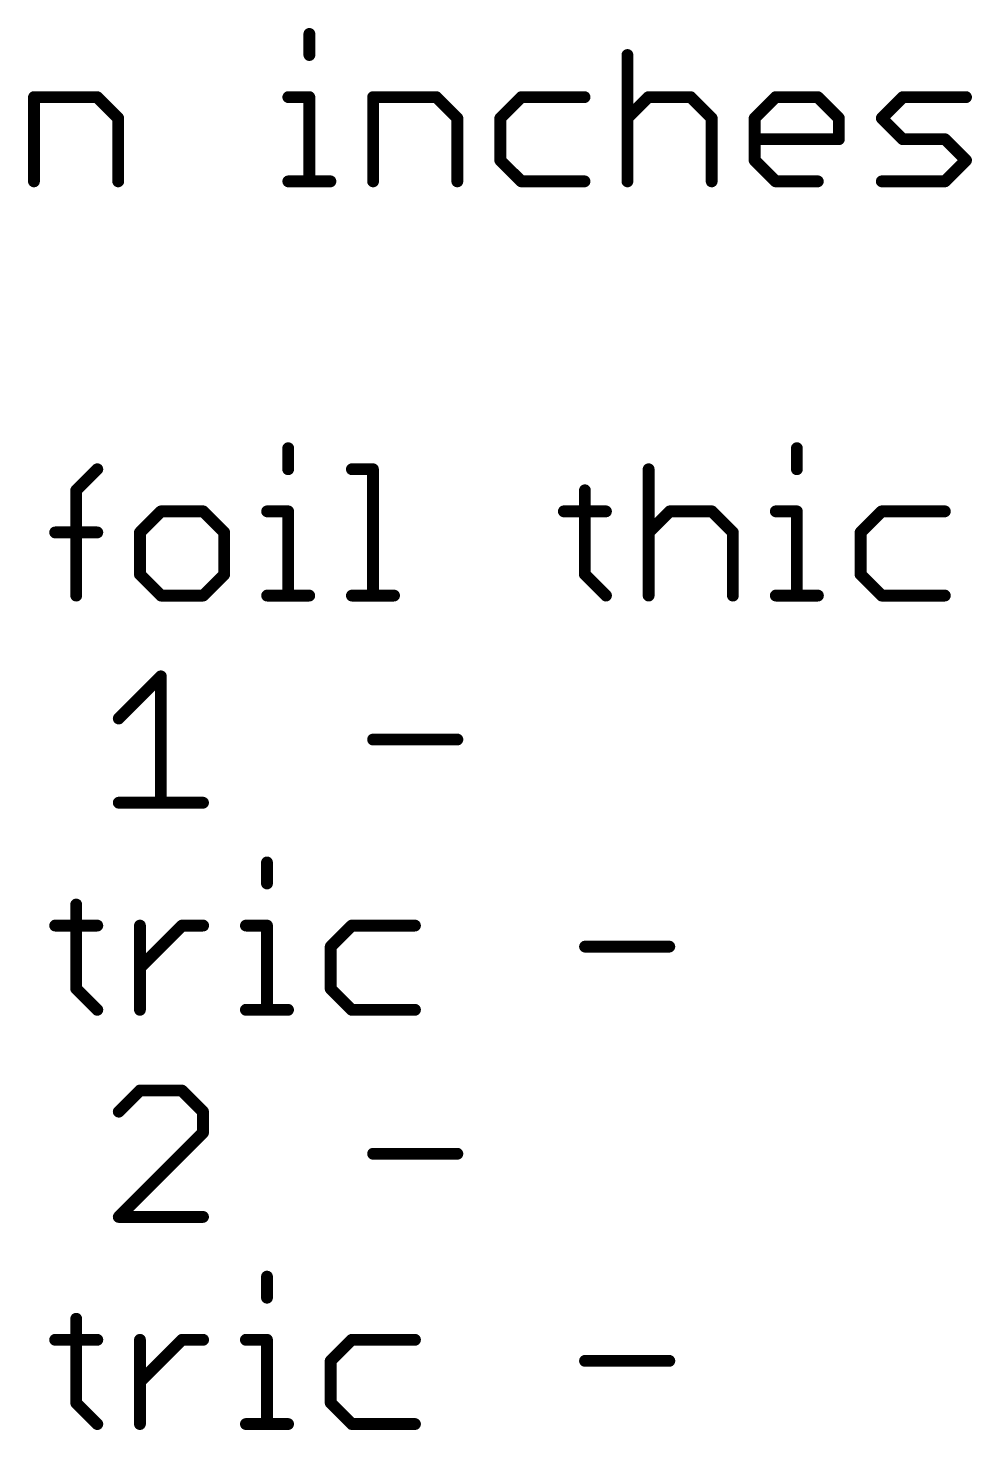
# Model space of a CAD drawing. Extents: x -1.41 to 8.41, y -3.01 to 3.01.
# Drawn here: x 2.649 to 3.127, y 1.555 to 2.266 of the extents above; entities that cross this region are included whole.
import ezdxf

# ---------------------------------------------------------------- set-up
doc = ezdxf.new("R2010")
doc.units = 0
doc.layers.add('52', color=253, linetype='CONTINUOUS')

msp = doc.modelspace()

# ---------------------------------------------------------------- linework, layer by layer
at = {"layer": '52', "const_width": 0.006}
for points in [[(2.791243, 2.26273), (2.791243, 2.252055)], [(2.952447, 2.252055), (2.952447, 2.188)], [(2.651657, 2.188), (2.651657, 2.230703)], [(2.651657, 2.230703), (2.683684, 2.230703)], [(2.683684, 2.230703), (2.69436, 2.220027)], [(2.780567, 2.230703), (2.791243, 2.230703)], [(2.791243, 2.230703), (2.791243, 2.188)], [(2.823537, 2.188), (2.823537, 2.230703)], [(2.823537, 2.230703), (2.855564, 2.230703)], [(2.855564, 2.230703), (2.86624, 2.220027)], [(2.898668, 2.230703), (2.887992, 2.220027)], [(2.930695, 2.230703), (2.898668, 2.230703)], [(2.952447, 2.220027), (2.963123, 2.230703)], [(2.963123, 2.230703), (2.984474, 2.230703)], [(2.984474, 2.230703), (2.99515, 2.220027)], [(3.016902, 2.220027), (3.027578, 2.230703)], [(3.027578, 2.230703), (3.048929, 2.230703)], [(3.048929, 2.230703), (3.059605, 2.220027)], [(3.081357, 2.220027), (3.092033, 2.230703)], [(3.092033, 2.230703), (3.12406, 2.230703)], [(2.69436, 2.220027), (2.69436, 2.188)], [(2.86624, 2.220027), (2.86624, 2.188)], [(2.887992, 2.220027), (2.887992, 2.198676)], [(2.99515, 2.220027), (2.99515, 2.188)], [(3.016902, 2.198676), (3.016902, 2.220027)], [(3.059605, 2.220027), (3.059605, 2.209352)], [(3.092033, 2.209352), (3.081357, 2.220027)], [(3.059605, 2.209352), (3.016902, 2.209352)], [(3.113384, 2.209352), (3.092033, 2.209352)], [(3.12406, 2.198676), (3.113384, 2.209352)], [(2.887992, 2.198676), (2.898668, 2.188)], [(3.027578, 2.188), (3.016902, 2.198676)], [(3.113384, 2.188), (3.12406, 2.198676)], [(2.780567, 2.188), (2.801919, 2.188)], [(2.898668, 2.188), (2.930695, 2.188)], [(3.048929, 2.188), (3.027578, 2.188)], [(3.081357, 2.188), (3.113384, 2.188)], [(2.7805, 2.05273), (2.7805, 2.042055)], [(3.03832, 2.05273), (3.03832, 2.042055)], [(2.673075, 2.031379), (2.683751, 2.042055)], [(2.812795, 2.042055), (2.82347, 2.042055)], [(2.82347, 2.042055), (2.82347, 1.978)], [(2.963189, 2.042055), (2.963189, 1.978)], [(2.673075, 1.978), (2.673075, 2.031379)], [(2.930895, 2.031379), (2.930895, 1.988676)], [(2.716045, 2.020703), (2.70537, 2.010027)], [(2.737397, 2.020703), (2.716045, 2.020703)], [(2.748073, 2.010027), (2.737397, 2.020703)], [(2.769825, 2.020703), (2.7805, 2.020703)], [(2.7805, 2.020703), (2.7805, 1.978)], [(2.920219, 2.020703), (2.941571, 2.020703)], [(2.963189, 2.010027), (2.973865, 2.020703)], [(2.973865, 2.020703), (2.995217, 2.020703)], [(2.995217, 2.020703), (3.005893, 2.010027)], [(3.027644, 2.020703), (3.03832, 2.020703)], [(3.03832, 2.020703), (3.03832, 1.978)], [(3.08129, 2.020703), (3.070614, 2.010027)], [(3.113318, 2.020703), (3.08129, 2.020703)], [(2.6624, 2.010027), (2.683751, 2.010027)], [(2.70537, 2.010027), (2.70537, 1.988676)], [(2.748073, 1.988676), (2.748073, 2.010027)], [(3.005893, 2.010027), (3.005893, 1.978)], [(3.070614, 2.010027), (3.070614, 1.988676)], [(2.70537, 1.988676), (2.716045, 1.978)], [(2.737397, 1.978), (2.748073, 1.988676)], [(2.930895, 1.988676), (2.941571, 1.978)], [(3.070614, 1.988676), (3.08129, 1.978)], [(2.716045, 1.978), (2.737397, 1.978)], [(2.769825, 1.978), (2.791176, 1.978)], [(2.812795, 1.978), (2.834146, 1.978)], [(3.027644, 1.978), (3.048996, 1.978)], [(3.08129, 1.978), (3.113318, 1.978)], [(2.694627, 1.915703), (2.715979, 1.937055)], [(2.715979, 1.937055), (2.715979, 1.873)], [(2.823537, 1.905027), (2.86624, 1.905027)], [(2.694627, 1.873), (2.73733, 1.873)], [(2.769758, 1.84273), (2.769758, 1.832055)], [(2.673075, 1.821379), (2.673075, 1.778676)], [(2.6624, 1.810703), (2.683751, 1.810703)], [(2.70537, 1.768), (2.70537, 1.810703)], [(2.70537, 1.789352), (2.726721, 1.810703)], [(2.726721, 1.810703), (2.737397, 1.810703)], [(2.759082, 1.810703), (2.769758, 1.810703)], [(2.769758, 1.810703), (2.769758, 1.768)], [(2.812728, 1.810703), (2.802052, 1.800027)], [(2.844755, 1.810703), (2.812728, 1.810703)], [(2.802052, 1.800027), (2.802052, 1.778676)], [(2.930962, 1.800027), (2.973665, 1.800027)], [(2.673075, 1.778676), (2.683751, 1.768)], [(2.802052, 1.778676), (2.812728, 1.768)], [(2.759082, 1.768), (2.780434, 1.768)], [(2.812728, 1.768), (2.844755, 1.768)], [(2.705303, 1.727055), (2.694627, 1.716379)], [(2.726654, 1.727055), (2.705303, 1.727055)], [(2.73733, 1.716379), (2.726654, 1.727055)], [(2.73733, 1.705703), (2.73733, 1.716379)], [(2.694627, 1.663), (2.73733, 1.705703)], [(2.823537, 1.695027), (2.86624, 1.695027)], [(2.73733, 1.663), (2.694627, 1.663)], [(2.769758, 1.63273), (2.769758, 1.622055)], [(2.673075, 1.611379), (2.673075, 1.568676)], [(2.6624, 1.600703), (2.683751, 1.600703)], [(2.70537, 1.558), (2.70537, 1.600703)], [(2.70537, 1.579352), (2.726721, 1.600703)], [(2.726721, 1.600703), (2.737397, 1.600703)], [(2.759082, 1.600703), (2.769758, 1.600703)], [(2.769758, 1.600703), (2.769758, 1.558)], [(2.812728, 1.600703), (2.802052, 1.590027)], [(2.844755, 1.600703), (2.812728, 1.600703)], [(2.802052, 1.590027), (2.802052, 1.568676)], [(2.930962, 1.590027), (2.973665, 1.590027)], [(2.673075, 1.568676), (2.683751, 1.558)], [(2.802052, 1.568676), (2.812728, 1.558)], [(2.759082, 1.558), (2.780434, 1.558)], [(2.812728, 1.558), (2.844755, 1.558)]]:
    msp.add_lwpolyline(points, dxfattribs=at)
at = {"layer": '52', "const_width": 0.003}
for points in [[(2.792743, 2.26273, 1), (2.789743, 2.26273)], [(2.789743, 2.252055, 1), (2.792743, 2.252055)], [(2.953947, 2.252055, 1), (2.950947, 2.252055)], [(2.653157, 2.230703, 1), (2.650157, 2.230703)], [(2.651657, 2.232203, 1), (2.651657, 2.229203)], [(2.684745, 2.231764, 1), (2.682624, 2.229642)], [(2.683684, 2.229203, 1), (2.683684, 2.232203)], [(2.780567, 2.232203, 1), (2.780567, 2.229203)], [(2.792743, 2.230703, 1), (2.789743, 2.230703)], [(2.791243, 2.229203, 1), (2.791243, 2.232203)], [(2.825037, 2.230703, 1), (2.822037, 2.230703)], [(2.823537, 2.232203, 1), (2.823537, 2.229203)], [(2.856625, 2.231764, 1), (2.854504, 2.229642)], [(2.855564, 2.229203, 1), (2.855564, 2.232203)], [(2.898668, 2.232203, 1), (2.898668, 2.229203)], [(2.899728, 2.229642, 1), (2.897607, 2.231764)], [(2.930695, 2.229203, 1), (2.930695, 2.232203)], [(2.963123, 2.232203, 1), (2.963123, 2.229203)], [(2.964183, 2.229642, 1), (2.962062, 2.231764)], [(2.985535, 2.231764, 1), (2.983414, 2.229642)], [(2.984474, 2.229203, 1), (2.984474, 2.232203)], [(3.027578, 2.232203, 1), (3.027578, 2.229203)], [(3.028638, 2.229642, 1), (3.026517, 2.231764)], [(3.04999, 2.231764, 1), (3.047869, 2.229642)], [(3.048929, 2.229203, 1), (3.048929, 2.232203)], [(3.092033, 2.232203, 1), (3.092033, 2.229203)], [(3.093093, 2.229642, 1), (3.090972, 2.231764)], [(3.12406, 2.229203, 1), (3.12406, 2.232203)], [(2.69586, 2.220027, 1), (2.69286, 2.220027)], [(2.6933, 2.218967, 1), (2.695421, 2.221088)], [(2.86774, 2.220027, 1), (2.86474, 2.220027)], [(2.865179, 2.218967, 1), (2.867301, 2.221088)], [(2.889492, 2.220027, 1), (2.886492, 2.220027)], [(2.886931, 2.221088, 1), (2.889053, 2.218967)], [(2.951386, 2.221088, 1), (2.953508, 2.218967)], [(2.99665, 2.220027, 1), (2.99365, 2.220027)], [(2.994089, 2.218967, 1), (2.996211, 2.221088)], [(3.018402, 2.220027, 1), (3.015402, 2.220027)], [(3.015841, 2.221088, 1), (3.017963, 2.218967)], [(3.061105, 2.220027, 1), (3.058105, 2.220027)], [(3.058544, 2.218967, 1), (3.060666, 2.221088)], [(3.082418, 2.221088, 1), (3.080296, 2.218967)], [(3.080296, 2.221088, 1), (3.082418, 2.218967)], [(3.016902, 2.210852, 1), (3.016902, 2.207852)], [(3.058105, 2.209352, 1), (3.061105, 2.209352)], [(3.059605, 2.207852, 1), (3.059605, 2.210852)], [(3.092033, 2.210852, 1), (3.092033, 2.207852)], [(3.090972, 2.208291, 1), (3.093093, 2.210412)], [(3.114445, 2.210412, 1), (3.112324, 2.208291)], [(3.113384, 2.207852, 1), (3.113384, 2.210852)], [(2.889053, 2.199736, 1), (2.886931, 2.197615)], [(2.886492, 2.198676, 1), (2.889492, 2.198676)], [(3.017963, 2.199736, 1), (3.015841, 2.197615)], [(3.015402, 2.198676, 1), (3.018402, 2.198676)], [(3.125121, 2.197615, 1), (3.122999, 2.199736)], [(3.122999, 2.197615, 1), (3.125121, 2.199736)], [(2.650157, 2.188, 1), (2.653157, 2.188)], [(2.69286, 2.188, 1), (2.69586, 2.188)], [(2.780567, 2.1895, 1), (2.780567, 2.1865)], [(2.789743, 2.188, 1), (2.792743, 2.188)], [(2.801919, 2.1865, 1), (2.801919, 2.1895)], [(2.822037, 2.188, 1), (2.825037, 2.188)], [(2.86474, 2.188, 1), (2.86774, 2.188)], [(2.898668, 2.1895, 1), (2.898668, 2.1865)], [(2.897607, 2.186939, 1), (2.899728, 2.189061)], [(2.930695, 2.1865, 1), (2.930695, 2.1895)], [(2.950947, 2.188, 1), (2.953947, 2.188)], [(2.99365, 2.188, 1), (2.99665, 2.188)], [(3.027578, 2.1895, 1), (3.027578, 2.1865)], [(3.026517, 2.186939, 1), (3.028638, 2.189061)], [(3.048929, 2.1865, 1), (3.048929, 2.1895)], [(3.081357, 2.1895, 1), (3.081357, 2.1865)], [(3.112324, 2.189061, 1), (3.114445, 2.186939)], [(3.113384, 2.1865, 1), (3.113384, 2.1895)], [(2.782, 2.05273, 1), (2.779, 2.05273)], [(3.03982, 2.05273, 1), (3.03682, 2.05273)], [(2.684812, 2.040994, 1), (2.68269, 2.043115)], [(2.779, 2.042055, 1), (2.782, 2.042055)], [(2.812795, 2.043555, 1), (2.812795, 2.040555)], [(2.82497, 2.042055, 1), (2.82197, 2.042055)], [(2.82347, 2.040555, 1), (2.82347, 2.043555)], [(2.964689, 2.042055, 1), (2.961689, 2.042055)], [(3.03682, 2.042055, 1), (3.03982, 2.042055)], [(2.674575, 2.031379, 1), (2.671575, 2.031379)], [(2.672015, 2.03244, 1), (2.674136, 2.030318)], [(2.932395, 2.031379, 1), (2.929395, 2.031379)], [(2.716045, 2.022203, 1), (2.716045, 2.019203)], [(2.717106, 2.019642, 1), (2.714985, 2.021764)], [(2.738458, 2.021764, 1), (2.736336, 2.019642)], [(2.737397, 2.019203, 1), (2.737397, 2.022203)], [(2.769825, 2.022203, 1), (2.769825, 2.019203)], [(2.782, 2.020703, 1), (2.779, 2.020703)], [(2.7805, 2.019203, 1), (2.7805, 2.022203)], [(2.920219, 2.022203, 1), (2.920219, 2.019203)], [(2.941571, 2.019203, 1), (2.941571, 2.022203)], [(2.973865, 2.022203, 1), (2.973865, 2.019203)], [(2.974926, 2.019642, 1), (2.972804, 2.021764)], [(2.996277, 2.021764, 1), (2.994156, 2.019642)], [(2.995217, 2.019203, 1), (2.995217, 2.022203)], [(3.027644, 2.022203, 1), (3.027644, 2.019203)], [(3.03982, 2.020703, 1), (3.03682, 2.020703)], [(3.03832, 2.019203, 1), (3.03832, 2.022203)], [(3.08129, 2.022203, 1), (3.08129, 2.019203)], [(3.082351, 2.019642, 1), (3.080229, 2.021764)], [(3.113318, 2.019203, 1), (3.113318, 2.022203)], [(2.6624, 2.011527, 1), (2.6624, 2.008527)], [(2.683751, 2.008527, 1), (2.683751, 2.011527)], [(2.70687, 2.010027, 1), (2.70387, 2.010027)], [(2.704309, 2.011088, 1), (2.70643, 2.008967)], [(2.749573, 2.010027, 1), (2.746573, 2.010027)], [(2.747012, 2.008967, 1), (2.749133, 2.011088)], [(2.962129, 2.011088, 1), (2.96425, 2.008967)], [(3.007393, 2.010027, 1), (3.004393, 2.010027)], [(3.004832, 2.008967, 1), (3.006953, 2.011088)], [(3.072114, 2.010027, 1), (3.069114, 2.010027)], [(3.069554, 2.011088, 1), (3.071675, 2.008967)], [(2.70643, 1.989736, 1), (2.704309, 1.987615)], [(2.70387, 1.988676, 1), (2.70687, 1.988676)], [(2.746573, 1.988676, 1), (2.749573, 1.988676)], [(2.749133, 1.987615, 1), (2.747012, 1.989736)], [(2.929395, 1.988676, 1), (2.932395, 1.988676)], [(2.931956, 1.989736, 1), (2.929835, 1.987615)], [(3.069114, 1.988676, 1), (3.072114, 1.988676)], [(3.071675, 1.989736, 1), (3.069554, 1.987615)], [(2.671575, 1.978, 1), (2.674575, 1.978)], [(2.716045, 1.9795, 1), (2.716045, 1.9765)], [(2.714985, 1.976939, 1), (2.717106, 1.979061)], [(2.736336, 1.979061, 1), (2.738458, 1.976939)], [(2.737397, 1.9765, 1), (2.737397, 1.9795)], [(2.769825, 1.9795, 1), (2.769825, 1.9765)], [(2.779, 1.978, 1), (2.782, 1.978)], [(2.791176, 1.9765, 1), (2.791176, 1.9795)], [(2.812795, 1.9795, 1), (2.812795, 1.9765)], [(2.82197, 1.978, 1), (2.82497, 1.978)], [(2.834146, 1.9765, 1), (2.834146, 1.9795)], [(2.94051, 1.976939, 1), (2.942632, 1.979061)], [(2.961689, 1.978, 1), (2.964689, 1.978)], [(3.004393, 1.978, 1), (3.007393, 1.978)], [(3.027644, 1.9795, 1), (3.027644, 1.9765)], [(3.03682, 1.978, 1), (3.03982, 1.978)], [(3.048996, 1.9765, 1), (3.048996, 1.9795)], [(3.08129, 1.9795, 1), (3.08129, 1.9765)], [(3.080229, 1.976939, 1), (3.082351, 1.979061)], [(3.113318, 1.9765, 1), (3.113318, 1.9795)], [(2.717479, 1.937055, 1), (2.714479, 1.937055)], [(2.717039, 1.935994, 1), (2.714918, 1.938115)], [(2.693566, 1.916764, 1), (2.695688, 1.914642)], [(2.823537, 1.906527, 1), (2.823537, 1.903527)], [(2.86624, 1.903527, 1), (2.86624, 1.906527)], [(2.694627, 1.8745, 1), (2.694627, 1.8715)], [(2.714479, 1.873, 1), (2.717479, 1.873)], [(2.73733, 1.8715, 1), (2.73733, 1.8745)], [(2.771258, 1.84273, 1), (2.768258, 1.84273)], [(2.768258, 1.832055, 1), (2.771258, 1.832055)], [(2.674575, 1.821379, 1), (2.671575, 1.821379)], [(2.6624, 1.812203, 1), (2.6624, 1.809203)], [(2.683751, 1.809203, 1), (2.683751, 1.812203)], [(2.70687, 1.810703, 1), (2.70387, 1.810703)], [(2.726721, 1.812203, 1), (2.726721, 1.809203)], [(2.727782, 1.809642, 1), (2.72566, 1.811764)], [(2.737397, 1.809203, 1), (2.737397, 1.812203)], [(2.759082, 1.812203, 1), (2.759082, 1.809203)], [(2.771258, 1.810703, 1), (2.768258, 1.810703)], [(2.769758, 1.809203, 1), (2.769758, 1.812203)], [(2.812728, 1.812203, 1), (2.812728, 1.809203)], [(2.813788, 1.809642, 1), (2.811667, 1.811764)], [(2.844755, 1.809203, 1), (2.844755, 1.812203)], [(2.803552, 1.800027, 1), (2.800552, 1.800027)], [(2.800991, 1.801088, 1), (2.803113, 1.798967)], [(2.930962, 1.801527, 1), (2.930962, 1.798527)], [(2.973665, 1.798527, 1), (2.973665, 1.801527)], [(2.704309, 1.790412, 1), (2.70643, 1.788291)], [(2.671575, 1.778676, 1), (2.674575, 1.778676)], [(2.674136, 1.779736, 1), (2.672015, 1.777615)], [(2.803113, 1.779736, 1), (2.800991, 1.777615)], [(2.800552, 1.778676, 1), (2.803552, 1.778676)], [(2.68269, 1.766939, 1), (2.684812, 1.769061)], [(2.759082, 1.7695, 1), (2.759082, 1.7665)], [(2.780434, 1.7665, 1), (2.780434, 1.7695)], [(2.812728, 1.7695, 1), (2.812728, 1.7665)], [(2.811667, 1.766939, 1), (2.813788, 1.769061)], [(2.844755, 1.7665, 1), (2.844755, 1.7695)], [(2.70387, 1.768, 1), (2.70687, 1.768)], [(2.768258, 1.768, 1), (2.771258, 1.768)], [(2.705303, 1.728555, 1), (2.705303, 1.725555)], [(2.706363, 1.725994, 1), (2.704242, 1.728115)], [(2.727715, 1.728115, 1), (2.725594, 1.725994)], [(2.726654, 1.725555, 1), (2.726654, 1.728555)], [(2.693566, 1.71744, 1), (2.695688, 1.715318)], [(2.73883, 1.716379, 1), (2.73583, 1.716379)], [(2.73627, 1.715318, 1), (2.738391, 1.71744)], [(2.73583, 1.705703, 1), (2.73883, 1.705703)], [(2.738391, 1.704642, 1), (2.73627, 1.706764)], [(2.823537, 1.696527, 1), (2.823537, 1.693527)], [(2.86624, 1.693527, 1), (2.86624, 1.696527)], [(2.694627, 1.6645, 1), (2.694627, 1.6615)], [(2.693566, 1.664061, 1), (2.695688, 1.661939)], [(2.73733, 1.6615, 1), (2.73733, 1.6645)], [(2.771258, 1.63273, 1), (2.768258, 1.63273)], [(2.768258, 1.622055, 1), (2.771258, 1.622055)], [(2.674575, 1.611379, 1), (2.671575, 1.611379)], [(2.6624, 1.602203, 1), (2.6624, 1.599203)], [(2.683751, 1.599203, 1), (2.683751, 1.602203)], [(2.70687, 1.600703, 1), (2.70387, 1.600703)], [(2.726721, 1.602203, 1), (2.726721, 1.599203)], [(2.727782, 1.599642, 1), (2.72566, 1.601764)], [(2.737397, 1.599203, 1), (2.737397, 1.602203)], [(2.759082, 1.602203, 1), (2.759082, 1.599203)], [(2.771258, 1.600703, 1), (2.768258, 1.600703)], [(2.769758, 1.599203, 1), (2.769758, 1.602203)], [(2.812728, 1.602203, 1), (2.812728, 1.599203)], [(2.813788, 1.599642, 1), (2.811667, 1.601764)], [(2.844755, 1.599203, 1), (2.844755, 1.602203)], [(2.803552, 1.590027, 1), (2.800552, 1.590027)], [(2.800991, 1.591088, 1), (2.803113, 1.588967)], [(2.930962, 1.591527, 1), (2.930962, 1.588527)], [(2.973665, 1.588527, 1), (2.973665, 1.591527)], [(2.704309, 1.580412, 1), (2.70643, 1.578291)], [(2.674136, 1.569736, 1), (2.672015, 1.567615)], [(2.803113, 1.569736, 1), (2.800991, 1.567615)], [(2.671575, 1.568676, 1), (2.674575, 1.568676)], [(2.800552, 1.568676, 1), (2.803552, 1.568676)], [(2.68269, 1.556939, 1), (2.684812, 1.559061)], [(2.70387, 1.558, 1), (2.70687, 1.558)], [(2.759082, 1.5595, 1), (2.759082, 1.5565)], [(2.768258, 1.558, 1), (2.771258, 1.558)], [(2.780434, 1.5565, 1), (2.780434, 1.5595)], [(2.812728, 1.5595, 1), (2.812728, 1.5565)], [(2.811667, 1.556939, 1), (2.813788, 1.559061)], [(2.844755, 1.5565, 1), (2.844755, 1.5595)]]:
    msp.add_lwpolyline(points, format="xyb", dxfattribs=at)

doc.saveas('drawing.dxf')
